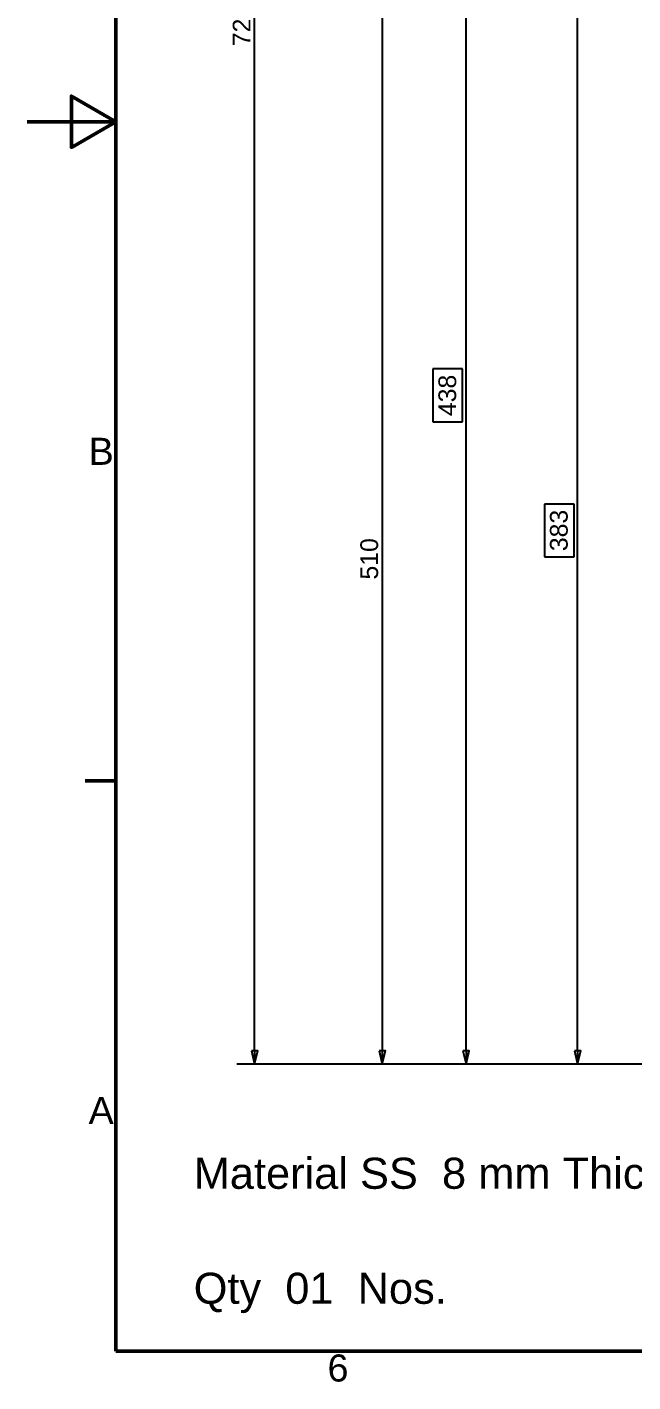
# Paper-space layout 'Top Plate' of a CAD drawing. Header units: millimetres. Extents: x 0 to 420, y 0 to 297.
# Drawn here: x 0 to 68.3, y 6.6 to 159.2 of the extents above; entities that cross this region are included whole.
import ezdxf

# ---------------------------------------------------------------- set-up
doc = ezdxf.new("R2010")
doc.units = ezdxf.units.MM
for name, color, linetype, lineweight in [('2dTransBorder', 7, 'Continuous', 35), ('Dimensions', 5, 'Continuous', 25), ('Text', 5, 'Continuous', 25)]:
    doc.layers.add(name, color=color, linetype=linetype, lineweight=lineweight)
doc.layers.add('Title', color=7, linetype='Continuous')
doc.styles.add('Current-ISO', font='ARIAL.TTF')
doc.styles.add('Text Style5', font='ARIAL.TTF')

# ---------------------------------------------------------------- blocks, each defined once
blk = doc.blocks.new('2dTransSymbol1')
at = {"color": 179}
for points in [[(62.4, 165.32), (62.05, 166.82), (61.7, 165.32), (62.4, 165.32)], [(61.7, 43.84), (62.05, 42.34), (62.4, 43.84), (61.7, 43.84)]]:
    blk.add_solid(points, dxfattribs=at)
at = {"layer": 'Dimensions', "color": 179, "linetype": 'Continuous', "lineweight": 25, "true_color": 0x262659}
for p, q in [((101.22, 166.82), (60.05, 166.82)), ((62.05, 166.82), (61.7, 165.32)), ((62.05, 165.32), (62.05, 166.82)), ((62.4, 165.32), (62.05, 166.82)), ((61.7, 165.32), (62.4, 165.32)), ((62.05, 43.84), (62.05, 165.32)), ((61.65, 105.44), (58.31, 105.44)), ((58.31, 105.44), (58.31, 99.48)), ((61.65, 99.48), (61.65, 105.44)), ((58.31, 99.48), (61.65, 99.48)), ((61.7, 43.84), (62.05, 42.34)), ((62.4, 43.84), (61.7, 43.84)), ((62.05, 43.84), (62.05, 42.34)), ((62.05, 42.34), (62.4, 43.84)), ((80.6, 42.34), (60.05, 42.34))]:
    blk.add_line(p, q, dxfattribs=at)
for points in [[(62.4, 165.32), (62.05, 166.82), (61.7, 165.32), (62.4, 165.32)], [(61.7, 43.84), (62.05, 42.34), (62.4, 43.84), (61.7, 43.84)]]:
    blk.add_lwpolyline(points, dxfattribs=at)
at = {"layer": 'Dimensions', "color": 178, "linetype": 'Continuous', "lineweight": 25, "true_color": 0x000001, "insert": (60.96, 100.13), "char_height": 2, "attachment_point": 7, "rotation": 90, "style": 'Text Style5'}
blk.add_mtext('383', dxfattribs=at)
blk = doc.blocks.new('2dTransSymbol2')
at = {"color": 179}
for points in [[(49.83, 183.19), (49.48, 184.69), (49.13, 183.19), (49.83, 183.19)], [(49.13, 43.84), (49.48, 42.34), (49.83, 43.84), (49.13, 43.84)]]:
    blk.add_solid(points, dxfattribs=at)
at = {"layer": 'Dimensions', "color": 179, "linetype": 'Continuous', "lineweight": 25, "true_color": 0x262659}
for p, q in [((101.33, 184.69), (47.48, 184.69)), ((49.48, 184.69), (49.13, 183.19)), ((49.48, 183.19), (49.48, 184.69)), ((49.83, 183.19), (49.48, 184.69)), ((108.96, 184.69), (103.77, 184.69)), ((115.62, 184.69), (109.16, 184.69)), ((122.28, 184.69), (115.82, 184.69)), ((132.68, 184.69), (122.48, 184.69)), ((139.35, 184.69), (132.88, 184.69)), ((146.01, 184.69), (139.55, 184.69)), ((162.43, 184.69), (146.21, 184.69)), ((49.13, 183.19), (49.83, 183.19)), ((49.48, 43.84), (49.48, 183.19)), ((49.08, 120.65), (45.74, 120.65)), ((45.74, 120.65), (45.74, 114.69)), ((49.08, 114.69), (49.08, 120.65)), ((45.74, 114.69), (49.08, 114.69)), ((49.13, 43.84), (49.48, 42.34)), ((49.83, 43.84), (49.13, 43.84)), ((49.48, 43.84), (49.48, 42.34)), ((49.48, 42.34), (49.83, 43.84)), ((80.6, 42.34), (47.48, 42.34))]:
    blk.add_line(p, q, dxfattribs=at)
for points in [[(49.83, 183.19), (49.48, 184.69), (49.13, 183.19), (49.83, 183.19)], [(49.13, 43.84), (49.48, 42.34), (49.83, 43.84), (49.13, 43.84)]]:
    blk.add_lwpolyline(points, dxfattribs=at)
at = {"layer": 'Dimensions', "linetype": 'Continuous', "lineweight": 25, "insert": (48.39, 115.34), "char_height": 2, "attachment_point": 7, "rotation": 90, "style": 'Text Style5'}
blk.add_mtext('438', dxfattribs=at)
blk = doc.blocks.new('2dTransSymbol39')
at = {"color": 179}
blk.add_solid([(25.29, 43.84), (25.64, 42.34), (25.99, 43.84), (25.29, 43.84)], dxfattribs=at)
at = {"layer": 'Dimensions', "color": 179, "linetype": 'Continuous', "lineweight": 25, "true_color": 0x262659}
for p, q in [((25.64, 43.84), (25.64, 274.84)), ((25.29, 43.84), (25.64, 42.34)), ((25.99, 43.84), (25.29, 43.84)), ((25.64, 43.84), (25.64, 42.34)), ((25.64, 42.34), (25.99, 43.84)), ((80.6, 42.34), (23.64, 42.34))]:
    blk.add_line(p, q, dxfattribs=at)
blk.add_lwpolyline([(25.29, 43.84), (25.64, 42.34), (25.99, 43.84), (25.29, 43.84)], dxfattribs=at)
at = {"layer": 'Dimensions', "linetype": 'Continuous', "lineweight": 25, "insert": (25.21, 157.01), "char_height": 2, "attachment_point": 7, "rotation": 90, "style": 'Text Style5'}
blk.add_mtext('720', dxfattribs=at)
blk = doc.blocks.new('2dTransSymbol64')
at = {"color": 179}
blk.add_solid([(39.68, 43.84), (40.03, 42.34), (40.38, 43.84), (39.68, 43.84)], dxfattribs=at)
at = {"layer": 'Dimensions', "color": 179, "linetype": 'Continuous', "lineweight": 25, "true_color": 0x262659}
for p, q in [((40.03, 206.59), (40.03, 43.84)), ((39.68, 43.84), (40.03, 42.34)), ((40.38, 43.84), (39.68, 43.84)), ((40.03, 43.84), (40.03, 42.34)), ((40.03, 42.34), (40.38, 43.84)), ((80.6, 42.34), (38.03, 42.34))]:
    blk.add_line(p, q, dxfattribs=at)
blk.add_lwpolyline([(39.68, 43.84), (40.03, 42.34), (40.38, 43.84), (39.68, 43.84)], dxfattribs=at)
at = {"layer": 'Dimensions', "color": 18, "linetype": 'Continuous', "lineweight": 25, "true_color": 0x000000, "insert": (39.59, 96.93), "char_height": 2, "attachment_point": 7, "rotation": 90, "style": 'Text Style5'}
blk.add_mtext('510', dxfattribs=at)
blk = doc.blocks.new('Default Border')
at = {"layer": '2dTransBorder', "color": 179, "linetype": 'Continuous', "lineweight": 50, "true_color": 0x262659}
for points in [[(10, 10), (10, 287), (410, 287), (410, 10), (10, 10)], [(0, 148.5), (10, 148.5), (5, 151.39), (5, 145.61), (10, 148.5)], [(10, 74.25), (6.55, 74.25)]]:
    blk.add_lwpolyline(points, dxfattribs=at)
at = {"layer": '2dTransBorder', "color": 179, "lineweight": 211, "char_height": 3.05, "attachment_point": 7, "style": 'Current-ISO'}
for s, insert in [('B', (6.93, 109.85)), ('A', (6.93, 35.6)), ('6', (33.86, 6.55))]:
    blk.add_mtext(s, dxfattribs=dict(at, insert=insert))
blk = doc.blocks.new('Title')
at = {"layer": '2dTransBorder'}
blk.add_blockref('Default Border', (-10, -10), dxfattribs=at)

psp = doc.layouts.new('Top Plate')

# ---------------------------------------------------------------- block references
at = {"layer": 'Dimensions'}
for name in ['2dTransSymbol39', '2dTransSymbol64', '2dTransSymbol2', '2dTransSymbol1']:
    psp.add_blockref(name, (0, 0), dxfattribs=at)
at = {"layer": 'Title'}
psp.add_blockref('Title', (10, 10), dxfattribs=at)

# ---------------------------------------------------------------- texts
at = {"layer": 'Text', "color": 179, "linetype": 'Continuous', "lineweight": 5, "true_color": 0x262659, "insert": (18.78, 31.81), "char_height": 3.5, "width": 81.7719, "attachment_point": 1, "line_spacing_factor": 1.109824, "style": 'Current-ISO'}
psp.add_mtext('Material SS  \\W1.00;\\H3.5052;\\l8 mm\\W1.00;\\H3.5000;\\l Thickness \\P \\PQty  01  Nos.', dxfattribs=at)

doc.saveas('drawing.dxf')
